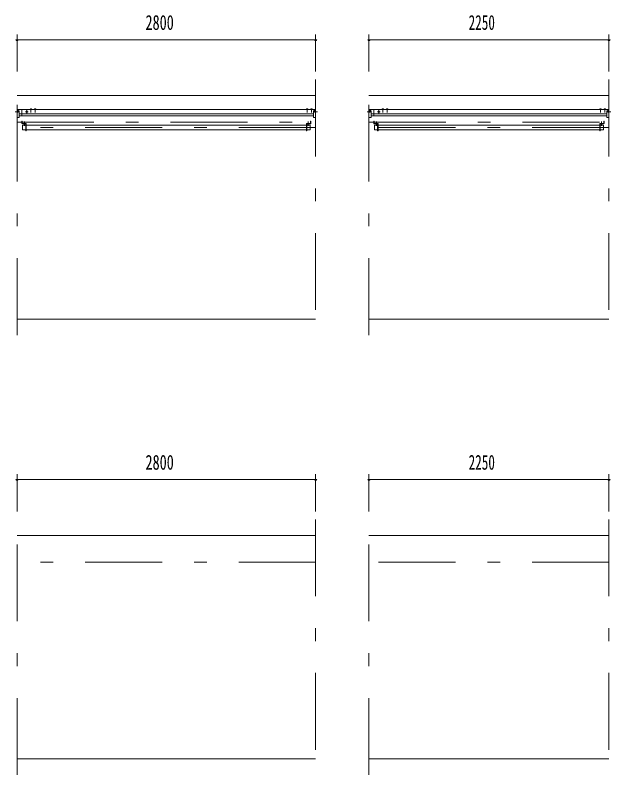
# Model space of a CAD drawing. Units: millimetres, scale not verified. Extents: x -27018 to 27029, y -10500 to 10500.
# Drawn here: x -14815 to -9230, y -7705 to -581 of the extents above; entities that cross this region are included whole.
import ezdxf
from ezdxf.enums import TextEntityAlignment as Align

# ---------------------------------------------------------------- set-up
doc = ezdxf.new("R2010")
doc.units = ezdxf.units.MM
doc.header["$LTSCALE"] = 60
doc.linetypes.add('USER3', pattern=[24, 12, -5, 2, -5])
for name, color, linetype, lineweight in [('0-2_1-05BOLD', 7, 'Continuous', 18), ('0-3_1-25CENTER', 3, 'USER3', 18), ('0-5_1-55DIM', 3, 'Continuous', 18)]:
    doc.layers.add(name, color=color, linetype=linetype, lineweight=lineweight)
doc.styles.add('ＭＳ ゴシック', font='')
doc.styles.get('ＭＳ ゴシック').set_extended_font_data('MS Gothic')

msp = doc.modelspace()

# ---------------------------------------------------------------- linework, layer by layer
at = {"layer": '0-2_1-05BOLD'}
for p, q in [((-14797.91, -1335.33), (-11997.91, -1335.33)), ((-11497.91, -1335.33), (-9247.91, -1335.33)), ((-14797.91, -1475.28), (-14782.91, -1475.28)), ((-14792.91, -1488.67), (-14797.91, -1491.55)), ((-11997.91, -1465.78), (-14793.63, -1465.78)), ((-14793.11, -1481.78), (-14789.41, -1481.78)), ((-14789.41, -1489.78), (-14793.11, -1489.78)), ((-14752.91, -1465.78), (-14752.91, -1523.38)), ((-14751.91, -1467.38), (-14752.91, -1467.38)), ((-14751.91, -1523.38), (-14751.91, -1465.78)), ((-14670.3, -1464.18), (-14670.3, -1460.68)), ((-14664.52, -1460.68), (-14664.52, -1464.18)), ((-14633.66, -1464.18), (-14633.66, -1465.78)), ((-14630.3, -1464.18), (-14630.3, -1460.68)), ((-14624.52, -1460.68), (-14624.52, -1464.18)), ((-12080.3, -1460.68), (-12080.3, -1464.18)), ((-12074.52, -1464.18), (-12074.52, -1460.68)), ((-12043.66, -1464.18), (-12043.66, -1465.78)), ((-12040.3, -1464.18), (-12040.3, -1460.68)), ((-12034.52, -1460.68), (-12034.52, -1464.18)), ((-12031.64, -1464.18), (-12031.64, -1460.68)), ((-12017.91, -1540.78), (-12017.91, -1480.28)), ((-12012.91, -1475.28), (-11997.91, -1475.28)), ((-12006.41, -1481.78), (-12002.71, -1481.78)), ((-12002.71, -1489.78), (-12006.41, -1489.78)), ((-11497.91, -1475.28), (-11482.91, -1475.28)), ((-11492.91, -1488.67), (-11497.91, -1491.55)), ((-9247.91, -1465.78), (-11493.63, -1465.78)), ((-11493.11, -1481.78), (-11489.41, -1481.78)), ((-11489.41, -1489.78), (-11493.11, -1489.78)), ((-11452.91, -1465.78), (-11452.91, -1523.38)), ((-11451.91, -1467.38), (-11452.91, -1467.38)), ((-11451.91, -1523.38), (-11451.91, -1465.78)), ((-11370.3, -1464.18), (-11370.3, -1460.68)), ((-11364.53, -1460.68), (-11364.53, -1464.18)), ((-11333.66, -1464.18), (-11333.66, -1465.78)), ((-11330.3, -1464.18), (-11330.3, -1460.68)), ((-11324.52, -1460.68), (-11324.52, -1464.18)), ((-9330.3, -1460.68), (-9330.3, -1464.18)), ((-9324.52, -1464.18), (-9324.52, -1460.68)), ((-9293.66, -1464.18), (-9293.66, -1465.78)), ((-9290.3, -1464.18), (-9290.3, -1460.68)), ((-9284.52, -1460.68), (-9284.52, -1464.18)), ((-9281.64, -1464.18), (-9281.64, -1460.68)), ((-9267.91, -1540.78), (-9267.91, -1480.28)), ((-9262.91, -1475.28), (-9247.91, -1475.28)), ((-9256.41, -1481.78), (-9252.71, -1481.78)), ((-9252.71, -1489.78), (-9256.41, -1489.78)), ((-12017.91, -1505.78), (-14777.91, -1505.78)), ((-14777.91, -1523.38), (-12017.91, -1523.38)), ((-14752.91, -1502.38), (-14751.91, -1502.38)), ((-12017.91, -1540.78), (-11997.91, -1540.78)), ((-9267.91, -1505.78), (-11477.91, -1505.78)), ((-11477.91, -1523.38), (-9267.91, -1523.38)), ((-11452.91, -1502.38), (-11451.91, -1502.38)), ((-9267.91, -1540.78), (-9247.91, -1540.78)), ((-14753.36, -1593.33), (-14753.36, -1573.33)), ((-14748.16, -1595.33), (-14718.56, -1595.33)), ((-14718.56, -1598.53), (-14748.16, -1598.53)), ((-14745.41, -1613.13), (-14716.56, -1613.13)), ((-14713.36, -1613.13), (-12082.46, -1613.13)), ((-12077.26, -1595.33), (-12047.66, -1595.33)), ((-12047.66, -1598.53), (-12077.26, -1598.53)), ((-11453.36, -1593.33), (-11453.36, -1573.33)), ((-11448.16, -1595.33), (-11418.56, -1595.33)), ((-11418.56, -1598.53), (-11448.16, -1598.53)), ((-11413.36, -1613.13), (-9332.47, -1613.13)), ((-9329.26, -1613.13), (-9300.41, -1613.13)), ((-9297.66, -1595.33), (-9327.26, -1595.33)), ((-9327.26, -1598.53), (-9297.66, -1598.53)), ((-12082.46, -1655.83), (-14713.36, -1655.83)), ((-9332.47, -1655.83), (-11413.36, -1655.83)), ((-14797.91, -3430.33), (-11997.91, -3430.33)), ((-11497.91, -3430.33), (-9247.91, -3430.33)), ((-14797.91, -5460.33), (-11997.91, -5460.33)), ((-11497.91, -5460.33), (-9247.91, -5460.33)), ((-11997.91, -7555.33), (-14797.91, -7555.33)), ((-9247.91, -7555.33), (-11497.91, -7555.33))]:
    msp.add_line(p, q, dxfattribs=at)
for points in [[(-14792.91, -1488.67), (-14792.91, -1482.89), (-14797.91, -1480)], [(-14777.91, -1480.28), (-14777.91, -1540.78), (-14797.91, -1540.78)], [(-14673.66, -1465.78), (-14673.66, -1464.18), (-14661.16, -1464.18), (-14661.16, -1465.78)], [(-14661.64, -1464.18), (-14661.64, -1460.68), (-14662.51, -1460.18), (-14672.31, -1460.18), (-14673.18, -1460.68), (-14673.18, -1464.18)], [(-14633.66, -1464.18), (-14621.16, -1464.18), (-14621.16, -1465.78)], [(-14621.64, -1464.18), (-14621.64, -1460.68), (-14622.51, -1460.18), (-14632.31, -1460.18), (-14633.18, -1460.68), (-14633.18, -1464.18)], [(-12071.16, -1465.78), (-12071.16, -1464.18), (-12083.66, -1464.18), (-12083.66, -1465.78)], [(-12083.18, -1464.18), (-12083.18, -1460.68), (-12082.31, -1460.18), (-12072.51, -1460.18), (-12071.64, -1460.68), (-12071.64, -1464.18)], [(-12043.66, -1464.18), (-12031.16, -1464.18), (-12031.16, -1465.78)], [(-12031.64, -1460.68), (-12032.51, -1460.18), (-12042.31, -1460.18), (-12043.18, -1460.68), (-12043.18, -1464.18)], [(-11997.91, -1480), (-12002.91, -1482.89), (-12002.91, -1488.67), (-11997.91, -1491.55)], [(-11492.91, -1488.67), (-11492.91, -1482.89), (-11497.91, -1480)], [(-11477.91, -1480.28), (-11477.91, -1540.78), (-11497.91, -1540.78)], [(-11373.66, -1465.78), (-11373.66, -1464.18), (-11361.16, -1464.18), (-11361.16, -1465.78)], [(-11361.64, -1464.18), (-11361.64, -1460.68), (-11362.51, -1460.18), (-11372.31, -1460.18), (-11373.18, -1460.68), (-11373.18, -1464.18)], [(-11333.66, -1464.18), (-11321.16, -1464.18), (-11321.16, -1465.78)], [(-11321.64, -1464.18), (-11321.64, -1460.68), (-11322.51, -1460.18), (-11332.31, -1460.18), (-11333.19, -1460.68), (-11333.19, -1464.18)], [(-9321.16, -1465.78), (-9321.16, -1464.18), (-9333.66, -1464.18), (-9333.66, -1465.78)], [(-9333.18, -1464.18), (-9333.18, -1460.68), (-9332.31, -1460.18), (-9322.51, -1460.18), (-9321.64, -1460.68), (-9321.64, -1464.18)], [(-9293.66, -1464.18), (-9281.16, -1464.18), (-9281.16, -1465.78)], [(-9281.64, -1460.68), (-9282.51, -1460.18), (-9292.31, -1460.18), (-9293.18, -1460.68), (-9293.18, -1464.18)], [(-9247.91, -1480), (-9252.91, -1482.89), (-9252.91, -1488.67), (-9247.91, -1491.55)], [(-14753.36, -1573.33), (-14750.16, -1573.33), (-14750.16, -1593.33)], [(-14716.56, -1655.83), (-14745.41, -1655.83), (-14745.41, -1613.13)], [(-14716.56, -1600.53), (-14716.56, -1666.33), (-14713.36, -1666.33), (-14713.36, -1600.53)], [(-12079.26, -1600.53), (-12079.26, -1666.33), (-12082.46, -1666.33), (-12082.46, -1600.53)], [(-12079.26, -1613.13), (-12050.41, -1613.13), (-12050.41, -1655.83), (-12079.26, -1655.83)], [(-12045.66, -1593.33), (-12045.66, -1573.33), (-12042.46, -1573.33), (-12042.46, -1593.33)], [(-11453.36, -1573.33), (-11450.16, -1573.33), (-11450.16, -1593.33)], [(-11416.56, -1655.83), (-11445.42, -1655.83), (-11445.42, -1613.13), (-11416.56, -1613.13)], [(-11416.56, -1600.53), (-11416.56, -1666.33), (-11413.36, -1666.33), (-11413.36, -1600.53)], [(-9329.26, -1600.53), (-9329.26, -1666.33), (-9332.46, -1666.33), (-9332.46, -1600.53)], [(-9300.41, -1613.13), (-9300.41, -1655.83), (-9329.26, -1655.83)], [(-9292.46, -1593.33), (-9292.46, -1573.33), (-9295.66, -1573.33), (-9295.66, -1593.33)]]:
    msp.add_lwpolyline(points, dxfattribs=at)
for points in [[(-14711.91, -1488.67), (-14706.91, -1491.55), (-14701.91, -1488.67), (-14701.91, -1482.89), (-14706.91, -1480), (-14711.91, -1482.89)], [(-11411.91, -1488.67), (-11406.91, -1491.55), (-11401.91, -1488.67), (-11401.91, -1482.89), (-11406.91, -1480), (-11411.91, -1482.89)]]:
    msp.add_lwpolyline(points, close=True, dxfattribs=at)
for centre, radius in [((-14706.91, -1485.78), 6.25), ((-14706.91, -1485.78), 4.9), ((-11406.91, -1485.78), 6.25), ((-11406.91, -1485.78), 4.9)]:
    msp.add_circle(centre, radius, dxfattribs=at)
for centre, radius, start, end in [((-14797.91, -1485.78), 6.25, 270, 90), ((-14797.91, -1485.78), 4.9, 270, 90), ((-14789.41, -1485.78), 4, 270, 90), ((-14782.91, -1480.28), 5, 0, 90), ((-14671.74, -1462.49), 2.32, 51.45377, 90), ((-14667.41, -1468.69), 8.51, 70.16867, 109.82912), ((-14663.08, -1462.5), 2.32, 90, 128.53143), ((-14631.74, -1462.49), 2.32, 51.45377, 90), ((-14627.41, -1468.69), 8.51, 70.16867, 109.82912), ((-14623.08, -1462.5), 2.32, 90, 128.53143), ((-12081.74, -1462.49), 2.32, 51.45377, 90), ((-12077.41, -1468.69), 8.51, 70.16867, 109.82912), ((-12073.08, -1462.5), 2.32, 90, 128.53143), ((-12041.74, -1462.49), 2.32, 51.45377, 90), ((-12037.41, -1468.69), 8.51, 70.16867, 109.82912), ((-12033.08, -1462.5), 2.32, 90, 128.53143), ((-12012.91, -1480.28), 5, 90, 180), ((-12006.41, -1485.78), 4, 90, 270), ((-11997.91, -1485.78), 6.25, 90, 270), ((-11997.91, -1485.78), 4.9, 90, 270), ((-11497.91, -1485.78), 6.25, 270, 90), ((-11497.91, -1485.78), 4.9, 270, 90), ((-11489.41, -1485.78), 4, 270, 90), ((-11482.91, -1480.28), 5, 0, 90), ((-11371.74, -1462.49), 2.32, 51.45377, 90), ((-11367.41, -1468.69), 8.51, 70.16867, 109.82912), ((-11363.08, -1462.5), 2.32, 90, 128.53143), ((-11331.74, -1462.49), 2.32, 51.45377, 90), ((-11327.41, -1468.69), 8.51, 70.16867, 109.82912), ((-11323.08, -1462.5), 2.32, 90, 128.53143), ((-9331.74, -1462.49), 2.32, 51.45377, 90), ((-9327.41, -1468.69), 8.51, 70.16867, 109.82912), ((-9323.08, -1462.5), 2.32, 90, 128.53143), ((-9291.74, -1462.49), 2.32, 51.45377, 90), ((-9287.41, -1468.69), 8.51, 70.16867, 109.82912), ((-9283.08, -1462.5), 2.32, 90, 128.53143), ((-9262.91, -1480.28), 5, 90, 180), ((-9256.41, -1485.78), 4, 90, 270), ((-9247.91, -1485.78), 6.25, 90, 270), ((-9247.91, -1485.78), 4.9, 90, 270), ((-14748.16, -1593.33), 5.2, 180, 270), ((-14748.16, -1593.33), 2, 180, 270), ((-14718.56, -1600.53), 5.2, 0, 90), ((-14718.56, -1600.53), 2, 0, 90), ((-12077.26, -1600.53), 5.2, 90, 180), ((-12077.26, -1600.53), 2, 90, 180), ((-12047.66, -1593.33), 2, 270, 0), ((-12047.66, -1593.33), 5.2, 270, 0), ((-11448.16, -1593.33), 5.2, 180, 270), ((-11448.16, -1593.33), 2, 180, 270), ((-11418.56, -1600.53), 5.2, 0, 90), ((-11418.56, -1600.53), 2, 0, 90), ((-9327.26, -1600.53), 5.2, 90, 180), ((-9327.26, -1600.53), 2, 90, 180), ((-9297.66, -1593.33), 2, 270, 0), ((-9297.66, -1593.33), 5.2, 270, 0)]:
    msp.add_arc(centre, radius, start, end, dxfattribs=at)
at = {"layer": '0-3_1-25CENTER'}
for p, q in [((-14797.91, -3580.33), (-14797.91, -1185.33)), ((-11997.91, -1185.33), (-11997.91, -3580.33)), ((-11497.91, -3580.33), (-11497.91, -1185.33)), ((-9247.91, -1185.33), (-9247.91, -3580.33)), ((-14780.41, -1485.78), (-14815.41, -1485.78)), ((-14694.41, -1485.78), (-14719.41, -1485.78)), ((-14706.91, -1505.78), (-14706.91, -1465.78)), ((-14667.41, -1457.76), (-14667.41, -1492.64)), ((-14627.41, -1492.64), (-14627.41, -1457.76)), ((-12077.41, -1492.64), (-12077.41, -1457.76)), ((-12037.41, -1457.76), (-12037.41, -1492.64)), ((-12015.41, -1485.78), (-11980.41, -1485.78)), ((-11480.41, -1485.78), (-11515.41, -1485.78)), ((-11394.41, -1485.78), (-11419.41, -1485.78)), ((-11406.91, -1505.78), (-11406.91, -1465.78)), ((-11367.41, -1457.76), (-11367.41, -1492.64)), ((-11327.41, -1492.64), (-11327.41, -1457.76)), ((-9327.41, -1492.64), (-9327.41, -1457.76)), ((-9287.41, -1457.76), (-9287.41, -1492.64)), ((-9265.41, -1485.78), (-9230.41, -1485.78)), ((-14797.91, -1585.33), (-11997.91, -1585.33)), ((-11997.91, -1634.48), (-14797.91, -1634.48)), ((-14728.36, -1576.33), (-14728.36, -1618.13)), ((-12067.46, -1576.33), (-12067.46, -1618.13)), ((-11497.91, -1585.33), (-9247.91, -1585.33)), ((-9247.91, -1634.48), (-11497.91, -1634.48)), ((-11428.36, -1576.33), (-11428.36, -1618.13)), ((-9317.46, -1576.33), (-9317.46, -1618.13)), ((-14797.91, -7705.33), (-14797.91, -5310.33)), ((-11997.91, -5310.33), (-11997.91, -7705.33)), ((-11497.91, -7705.33), (-11497.91, -5310.33)), ((-9247.91, -5310.33), (-9247.91, -7705.33)), ((-11997.91, -5710.33), (-14797.91, -5710.33)), ((-9247.91, -5710.33), (-11497.91, -5710.33))]:
    msp.add_line(p, q, dxfattribs=at)
at = {"layer": '0-5_1-55DIM'}
for p, q in [((-14797.91, -1110.33), (-14797.91, -760.33)), ((-11997.91, -760.33), (-11997.91, -1110.33)), ((-11497.91, -1110.33), (-11497.91, -760.33)), ((-9247.91, -760.33), (-9247.91, -1110.33)), ((-14787.91, -810.33), (-14807.91, -810.33)), ((-14797.91, -810.33), (-11997.91, -810.33)), ((-14797.91, -810.33), (-11997.91, -810.33)), ((-11987.91, -810.33), (-12007.91, -810.33)), ((-11487.91, -810.33), (-11507.91, -810.33)), ((-11497.91, -810.33), (-9247.91, -810.33)), ((-11497.91, -810.33), (-9247.91, -810.33)), ((-9237.91, -810.33), (-9257.91, -810.33)), ((-14797.91, -5235.33), (-14797.91, -4885.33)), ((-11997.91, -4885.33), (-11997.91, -5235.33)), ((-11497.91, -5235.33), (-11497.91, -4885.33)), ((-9247.91, -4885.33), (-9247.91, -5235.33)), ((-14787.91, -4935.33), (-14807.91, -4935.33)), ((-14797.91, -4935.33), (-11997.91, -4935.33)), ((-14797.91, -4935.33), (-11997.91, -4935.33)), ((-11987.91, -4935.33), (-12007.91, -4935.33)), ((-11487.91, -4935.33), (-11507.91, -4935.33)), ((-11497.91, -4935.33), (-9247.91, -4935.33)), ((-11497.91, -4935.33), (-9247.91, -4935.33)), ((-9237.91, -4935.33), (-9257.91, -4935.33))]:
    msp.add_line(p, q, dxfattribs=at)
for centre in [(-14797.91, -810.33), (-11997.91, -810.33), (-11497.91, -810.33), (-9247.91, -810.33), (-14797.91, -4935.33), (-11997.91, -4935.33), (-11497.91, -4935.33), (-9247.91, -4935.33)]:
    msp.add_arc(centre, 10, 180, 0, dxfattribs=at)

# ---------------------------------------------------------------- texts
at = {"layer": '0-5_1-55DIM', "color": 7, "style": 'ＭＳ ゴシック'}
for s, width, p in [('2800', 0.7, (-13593.55, -760.33)), ('2250', 0.65, (-10563.64, -760.33)), ('2800', 0.7, (-13593.55, -4885.33)), ('2250', 0.65, (-10563.64, -4885.33))]:
    msp.add_text(s, height=139.3, dxfattribs=dict(at, width=width)).set_placement(p, align=Align.BOTTOM_LEFT)

doc.saveas('drawing.dxf')
